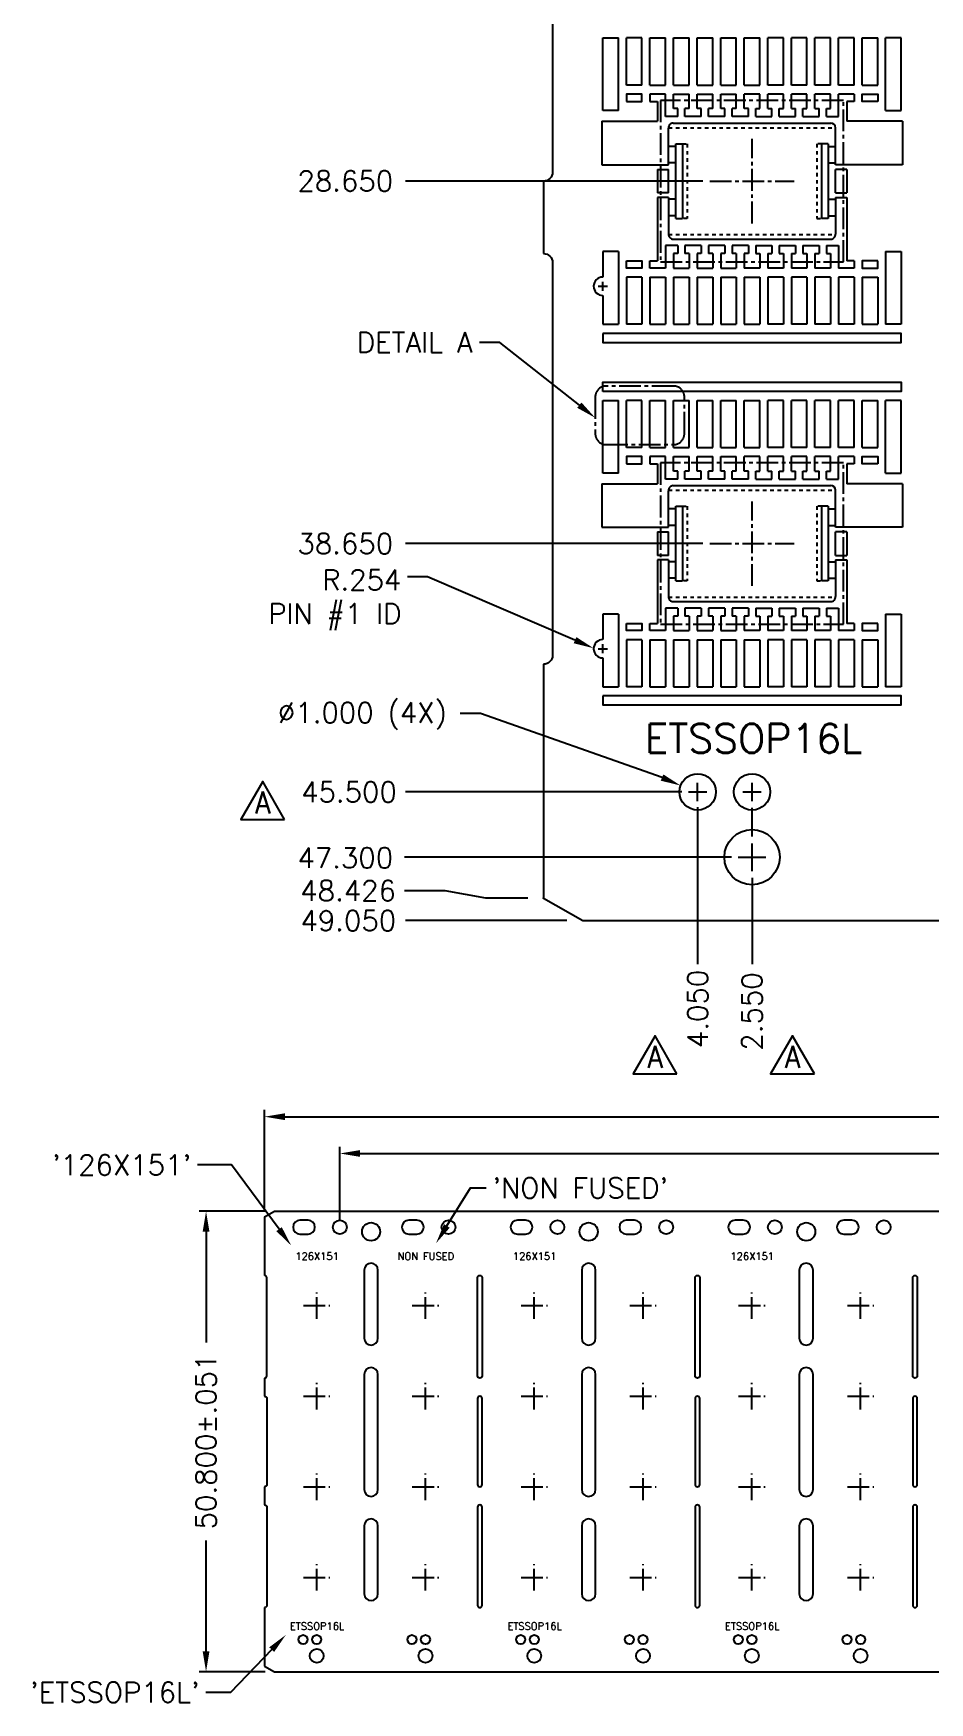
# Model space of a CAD drawing. Extents: x -22.4 to 36.1, y -70.8 to 7.
# Drawn here: x -22.37 to 2.35, y -70.62 to -24.57 of the extents above; entities that cross this region are included whole.
import ezdxf
from ezdxf.enums import TextEntityAlignment as Align

# ---------------------------------------------------------------- set-up
doc = ezdxf.new("R2010")
doc.units = 0
doc.header["$LTSCALE"] = 0.8
doc.header["$MEASUREMENT"] = 0
doc.linetypes.add('CENTER2', pattern=[1.125, 0.75, -0.125, 0.125, -0.125])
doc.linetypes.add('HIDDEN2', pattern=[0.1875, 0.125, -0.0625])
doc.layers.add('1', color=7, linetype='Continuous')
doc.layers.add('1D', color=4, linetype='Continuous')
doc.styles.add('ROMANS', font='SIMPLEX', dxfattribs={"width": 0.8, "height": 0.018})
doc.styles.add('SIMPLEX', font='SIMPLEX')

msp = doc.modelspace()

# ---------------------------------------------------------------- linework, layer by layer
at = {"layer": '1'}
for p, q in [((-6.665, -24.7), (-6.235, -24.7)), ((-6.665, -26.704), (-6.665, -24.7)), ((-6.235, -26.704), (-6.235, -24.7)), ((-5.585, -24.7), (-6.015, -24.7)), ((-6.015, -26), (-6.015, -24.7)), ((-5.585, -26), (-5.585, -24.7)), ((-5.365, -24.7), (-4.935, -24.7)), ((-5.365, -26), (-5.365, -24.7)), ((-4.935, -26), (-4.935, -24.7)), ((-4.715, -24.7), (-4.285, -24.7)), ((-4.715, -26), (-4.715, -24.7)), ((-4.285, -26), (-4.285, -24.7)), ((-4.065, -24.7), (-3.635, -24.7)), ((-4.065, -26), (-4.065, -24.7)), ((-3.635, -26), (-3.635, -24.7)), ((-3.415, -24.7), (-2.985, -24.7)), ((-3.415, -26), (-3.415, -24.7)), ((-2.985, -26), (-2.985, -24.7)), ((-2.765, -24.7), (-2.335, -24.7)), ((-2.765, -26), (-2.765, -24.7)), ((-2.335, -26), (-2.335, -24.7)), ((-1.685, -24.7), (-2.115, -24.7)), ((-2.115, -26), (-2.115, -24.7)), ((-1.685, -26), (-1.685, -24.7)), ((-1.035, -24.7), (-1.465, -24.7)), ((-1.465, -26), (-1.465, -24.7)), ((-1.035, -26), (-1.035, -24.7)), ((-0.385, -24.7), (-0.815, -24.7)), ((-0.815, -26), (-0.815, -24.7)), ((-0.385, -26), (-0.385, -24.7)), ((0.265, -24.7), (-0.165, -24.7)), ((-0.165, -26), (-0.165, -24.7)), ((0.265, -26), (0.265, -24.7)), ((0.485, -24.7), (0.915, -24.7)), ((0.485, -26), (0.485, -24.7)), ((0.915, -26), (0.915, -24.7)), ((1.565, -24.7), (1.135, -24.7)), ((1.135, -26.704), (1.135, -24.7)), ((1.565, -26.704), (1.565, -24.7)), ((-5.585, -26), (-6.015, -26)), ((-5.365, -26), (-4.935, -26)), ((-4.715, -26), (-4.285, -26)), ((-4.065, -26), (-3.635, -26)), ((-3.415, -26), (-2.985, -26)), ((-2.765, -26), (-2.335, -26)), ((-1.685, -26), (-2.115, -26)), ((-1.035, -26), (-1.465, -26)), ((-0.385, -26), (-0.815, -26)), ((0.265, -26), (-0.165, -26)), ((0.485, -26), (0.915, -26)), ((-6.235, -26.704), (-6.665, -26.704)), ((-5.365, -26.25), (-5.365, -26.45)), ((-4.935, -26.25), (-5.365, -26.25)), ((-5.365, -26.45), (-5.162, -26.45)), ((-5.162, -26.45), (-5.162, -27)), ((-4.935, -26.87), (-4.935, -26.25)), ((-4.715, -26.65), (-4.715, -26.25)), ((-4.715, -26.25), (-4.285, -26.25)), ((-4.6, -26.65), (-4.715, -26.65)), ((-4.6, -26.87), (-4.6, -26.65)), ((-4.4, -26.87), (-4.4, -26.65)), ((-4.285, -26.65), (-4.4, -26.65)), ((-4.285, -26.65), (-4.285, -26.25)), ((-4.065, -26.65), (-4.065, -26.25)), ((-4.065, -26.25), (-3.635, -26.25)), ((-3.95, -26.65), (-4.065, -26.65)), ((-3.95, -26.87), (-3.95, -26.65)), ((-3.75, -26.87), (-3.75, -26.65)), ((-3.635, -26.65), (-3.75, -26.65)), ((-3.635, -26.65), (-3.635, -26.25)), ((-3.415, -26.65), (-3.415, -26.25)), ((-3.415, -26.25), (-2.985, -26.25)), ((-3.3, -26.65), (-3.415, -26.65)), ((-3.3, -26.87), (-3.3, -26.65)), ((-2.985, -26.65), (-3.1, -26.65)), ((-3.1, -26.87), (-3.1, -26.65)), ((-2.985, -26.65), (-2.985, -26.25)), ((-2.765, -26.65), (-2.765, -26.25)), ((-2.335, -26.25), (-2.765, -26.25)), ((-2.65, -26.65), (-2.765, -26.65)), ((-2.65, -26.87), (-2.65, -26.65)), ((-2.45, -26.87), (-2.45, -26.65)), ((-2.45, -26.65), (-2.335, -26.65)), ((-2.335, -26.65), (-2.335, -26.25)), ((-2.115, -26.65), (-2.115, -26.25)), ((-1.685, -26.25), (-2.115, -26.25)), ((-2.115, -26.65), (-2, -26.65)), ((-2, -26.87), (-2, -26.65)), ((-1.8, -26.87), (-1.8, -26.65)), ((-1.8, -26.65), (-1.685, -26.65)), ((-1.685, -26.65), (-1.685, -26.25)), ((-1.465, -26.65), (-1.465, -26.25)), ((-1.035, -26.25), (-1.465, -26.25)), ((-1.465, -26.65), (-1.35, -26.65)), ((-1.35, -26.87), (-1.35, -26.65)), ((-1.15, -26.65), (-1.035, -26.65)), ((-1.15, -26.87), (-1.15, -26.65)), ((-1.035, -26.65), (-1.035, -26.25)), ((-0.815, -26.65), (-0.815, -26.25)), ((-0.385, -26.25), (-0.815, -26.25)), ((-0.815, -26.65), (-0.7, -26.65)), ((-0.7, -26.87), (-0.7, -26.65)), ((-0.5, -26.65), (-0.385, -26.65)), ((-0.5, -26.87), (-0.5, -26.65)), ((-0.385, -26.65), (-0.385, -26.25)), ((-0.165, -26.87), (-0.165, -26.25)), ((0.265, -26.25), (-0.165, -26.25)), ((0.062, -26.45), (0.062, -27)), ((0.265, -26.45), (0.062, -26.45)), ((0.265, -26.25), (0.265, -26.45)), ((1.135, -26.704), (1.565, -26.704)), ((-6.697, -27), (-5.162, -27)), ((-6.697, -27), (-6.697, -28.2)), ((-4.6, -26.87), (-4.935, -26.87)), ((-4.724, -27.05), (-0.377, -27.05)), ((-3.95, -26.87), (-4.4, -26.87)), ((-3.3, -26.87), (-3.75, -26.87)), ((-2.65, -26.87), (-3.1, -26.87)), ((-2.45, -26.87), (-2, -26.87)), ((-1.8, -26.87), (-1.35, -26.87)), ((-1.15, -26.87), (-0.7, -26.87)), ((-0.5, -26.87), (-0.165, -26.87)), ((1.597, -27), (0.062, -27)), ((1.597, -27), (1.597, -28.2)), ((-4.85, -28.2), (-4.85, -27.19)), ((-4.648, -29.68), (-4.648, -27.62)), ((-4.648, -27.62), (-4.467, -27.62)), ((-4.467, -27.62), (-4.467, -29.68)), ((-0.633, -27.62), (-0.633, -29.68)), ((-0.453, -27.62), (-0.633, -27.62)), ((-0.453, -27.62), (-0.453, -29.68)), ((-0.25, -27.19), (-0.25, -27.177)), ((-0.25, -28.2), (-0.25, -27.19)), ((-6.697, -28.2), (-4.85, -28.2)), ((-5.162, -28.327), (-4.85, -28.327)), ((-5.162, -28.327), (-5.162, -28.973)), ((-4.85, -28.973), (-4.85, -28.327)), ((1.597, -28.2), (-0.25, -28.2)), ((-0.25, -28.973), (-0.25, -28.327)), ((0.062, -28.327), (-0.25, -28.327)), ((0.062, -28.327), (0.062, -28.973)), ((-8.3, -28.65), (-8.3, -30.65)), ((-4.85, -28.973), (-5.162, -28.973)), ((-0.25, -28.973), (0.062, -28.973)), ((-5.162, -29.1), (-5.162, -30.85)), ((-4.85, -29.1), (-5.162, -29.1)), ((-4.85, -29.1), (-4.85, -30.11)), ((-0.25, -29.1), (-0.25, -30.11)), ((-0.25, -29.1), (0.062, -29.1)), ((0.062, -29.1), (0.062, -30.85)), ((-4.648, -29.68), (-4.467, -29.68)), ((-0.453, -29.68), (-0.633, -29.68)), ((-4.724, -30.25), (-0.376, -30.25)), ((-6.235, -30.596), (-6.665, -30.596)), ((-6.665, -30.596), (-6.665, -31.296)), ((-6.235, -30.596), (-6.235, -32.6)), ((-5.365, -31.05), (-5.365, -30.85)), ((-5.365, -30.85), (-5.162, -30.85)), ((-4.935, -30.43), (-4.935, -31.05)), ((-4.6, -30.43), (-4.935, -30.43)), ((-4.715, -30.65), (-4.715, -31.05)), ((-4.6, -30.65), (-4.715, -30.65)), ((-4.6, -30.43), (-4.6, -30.65)), ((-4.4, -30.43), (-4.4, -30.65)), ((-3.95, -30.43), (-4.4, -30.43)), ((-4.285, -30.65), (-4.4, -30.65)), ((-4.285, -30.65), (-4.285, -31.05)), ((-4.065, -30.65), (-4.065, -31.05)), ((-3.95, -30.65), (-4.065, -30.65)), ((-3.95, -30.43), (-3.95, -30.65)), ((-3.75, -30.43), (-3.75, -30.65)), ((-3.3, -30.43), (-3.75, -30.43)), ((-3.635, -30.65), (-3.75, -30.65)), ((-3.635, -30.65), (-3.635, -31.05)), ((-3.415, -30.65), (-3.415, -31.05)), ((-3.3, -30.65), (-3.415, -30.65)), ((-3.3, -30.43), (-3.3, -30.65)), ((-3.1, -30.43), (-3.1, -30.65)), ((-2.65, -30.43), (-3.1, -30.43)), ((-2.985, -30.65), (-3.1, -30.65)), ((-2.985, -30.65), (-2.985, -31.05)), ((-2.65, -30.65), (-2.765, -30.65)), ((-2.765, -30.65), (-2.765, -31.05)), ((-2.65, -30.43), (-2.65, -30.65)), ((-2.45, -30.43), (-2.45, -30.65)), ((-2.45, -30.43), (-2, -30.43)), ((-2.45, -30.65), (-2.335, -30.65)), ((-2.335, -30.65), (-2.335, -31.05)), ((-2.115, -30.65), (-2.115, -31.05)), ((-2.115, -30.65), (-2, -30.65)), ((-2, -30.43), (-2, -30.65)), ((-1.8, -30.43), (-1.35, -30.43)), ((-1.8, -30.43), (-1.8, -30.65)), ((-1.8, -30.65), (-1.685, -30.65)), ((-1.685, -30.65), (-1.685, -31.05)), ((-1.465, -30.65), (-1.35, -30.65)), ((-1.465, -30.65), (-1.465, -31.05)), ((-1.35, -30.43), (-1.35, -30.65)), ((-1.15, -30.43), (-0.7, -30.43)), ((-1.15, -30.43), (-1.15, -30.65)), ((-1.15, -30.65), (-1.035, -30.65)), ((-1.035, -30.65), (-1.035, -31.05)), ((-0.815, -30.65), (-0.7, -30.65)), ((-0.815, -30.65), (-0.815, -31.05)), ((-0.7, -30.43), (-0.7, -30.65)), ((-0.5, -30.43), (-0.5, -30.65)), ((-0.5, -30.43), (-0.165, -30.43)), ((-0.5, -30.65), (-0.385, -30.65)), ((-0.385, -30.65), (-0.385, -31.05)), ((-0.165, -30.43), (-0.165, -31.05)), ((0.265, -30.85), (0.062, -30.85)), ((0.265, -30.85), (0.265, -31.05)), ((1.135, -30.596), (1.135, -32.6)), ((1.135, -30.596), (1.565, -30.596)), ((1.565, -30.596), (1.565, -32.6)), ((-5.585, -31.3), (-6.015, -31.3)), ((-6.015, -31.3), (-6.015, -32.6)), ((-5.585, -31.3), (-5.585, -32.6)), ((-4.935, -31.05), (-5.365, -31.05)), ((-5.365, -31.3), (-5.365, -32.6)), ((-5.365, -31.3), (-4.935, -31.3)), ((-4.935, -31.3), (-4.935, -32.6)), ((-4.715, -31.05), (-4.285, -31.05)), ((-4.715, -31.3), (-4.715, -32.6)), ((-4.715, -31.3), (-4.285, -31.3)), ((-4.285, -31.3), (-4.285, -32.6)), ((-4.065, -31.05), (-3.635, -31.05)), ((-4.065, -31.3), (-4.065, -32.6)), ((-4.065, -31.3), (-3.635, -31.3)), ((-3.635, -31.3), (-3.635, -32.6)), ((-3.415, -31.05), (-2.985, -31.05)), ((-3.415, -31.3), (-3.415, -32.6)), ((-3.415, -31.3), (-2.985, -31.3)), ((-2.985, -31.3), (-2.985, -32.6)), ((-2.335, -31.05), (-2.765, -31.05)), ((-2.765, -31.3), (-2.765, -32.6)), ((-2.765, -31.3), (-2.335, -31.3)), ((-2.335, -31.3), (-2.335, -32.6)), ((-1.685, -31.05), (-2.115, -31.05)), ((-2.115, -31.3), (-2.115, -32.6)), ((-1.685, -31.3), (-2.115, -31.3)), ((-1.685, -31.3), (-1.685, -32.6)), ((-1.035, -31.05), (-1.465, -31.05)), ((-1.465, -31.3), (-1.465, -32.6)), ((-1.035, -31.3), (-1.465, -31.3)), ((-1.035, -31.3), (-1.035, -32.6)), ((-0.385, -31.05), (-0.815, -31.05)), ((-0.815, -31.3), (-0.815, -32.6)), ((-0.385, -31.3), (-0.815, -31.3)), ((-0.385, -31.3), (-0.385, -32.6)), ((0.265, -31.05), (-0.165, -31.05)), ((-0.165, -31.3), (-0.165, -32.6)), ((0.265, -31.3), (-0.165, -31.3)), ((0.265, -31.3), (0.265, -32.6)), ((0.485, -31.3), (0.485, -32.6)), ((0.485, -31.3), (0.915, -31.3)), ((0.915, -31.3), (0.915, -32.6)), ((-6.665, -31.804), (-6.665, -32.6)), ((-6.665, -32.6), (-6.235, -32.6)), ((-5.585, -32.6), (-6.015, -32.6)), ((-5.365, -32.6), (-4.935, -32.6)), ((-4.715, -32.6), (-4.285, -32.6)), ((-4.065, -32.6), (-3.635, -32.6)), ((-3.415, -32.6), (-2.985, -32.6)), ((-2.765, -32.6), (-2.335, -32.6)), ((-1.685, -32.6), (-2.115, -32.6)), ((-1.035, -32.6), (-1.465, -32.6)), ((-0.385, -32.6), (-0.815, -32.6)), ((0.265, -32.6), (-0.165, -32.6)), ((0.485, -32.6), (0.915, -32.6)), ((1.565, -32.6), (1.135, -32.6)), ((-6.665, -34.7), (-6.235, -34.7)), ((-6.665, -36.704), (-6.665, -34.7)), ((-6.235, -36.704), (-6.235, -34.7)), ((-5.585, -34.7), (-6.015, -34.7)), ((-6.015, -36), (-6.015, -34.7)), ((-5.585, -36), (-5.585, -34.7)), ((-5.365, -34.7), (-4.935, -34.7)), ((-5.365, -36), (-5.365, -34.7)), ((-4.935, -36), (-4.935, -34.7)), ((-4.715, -34.7), (-4.285, -34.7)), ((-4.715, -36), (-4.715, -34.7)), ((-4.285, -36), (-4.285, -34.7)), ((-4.065, -34.7), (-3.635, -34.7)), ((-4.065, -36), (-4.065, -34.7)), ((-3.635, -36), (-3.635, -34.7)), ((-3.415, -34.7), (-2.985, -34.7)), ((-3.415, -36), (-3.415, -34.7)), ((-2.985, -36), (-2.985, -34.7)), ((-2.765, -34.7), (-2.335, -34.7)), ((-2.765, -36), (-2.765, -34.7)), ((-2.335, -36), (-2.335, -34.7)), ((-1.685, -34.7), (-2.115, -34.7)), ((-2.115, -36), (-2.115, -34.7)), ((-1.685, -36), (-1.685, -34.7)), ((-1.035, -34.7), (-1.465, -34.7)), ((-1.465, -36), (-1.465, -34.7)), ((-1.035, -36), (-1.035, -34.7)), ((-0.385, -34.7), (-0.815, -34.7)), ((-0.815, -36), (-0.815, -34.7)), ((-0.385, -36), (-0.385, -34.7)), ((0.265, -34.7), (-0.165, -34.7)), ((-0.165, -36), (-0.165, -34.7)), ((0.265, -36), (0.265, -34.7)), ((0.485, -34.7), (0.915, -34.7)), ((0.485, -36), (0.485, -34.7)), ((0.915, -36), (0.915, -34.7)), ((1.565, -34.7), (1.135, -34.7)), ((1.135, -36.704), (1.135, -34.7)), ((1.565, -36.704), (1.565, -34.7)), ((-5.585, -36), (-6.015, -36)), ((-5.365, -36), (-4.935, -36)), ((-5.365, -36.25), (-5.365, -36.45)), ((-4.935, -36.25), (-5.365, -36.25)), ((-4.935, -36.87), (-4.935, -36.25)), ((-4.715, -36), (-4.285, -36)), ((-4.715, -36.65), (-4.715, -36.25)), ((-4.715, -36.25), (-4.285, -36.25)), ((-4.285, -36.65), (-4.285, -36.25)), ((-4.065, -36), (-3.635, -36)), ((-4.065, -36.65), (-4.065, -36.25)), ((-4.065, -36.25), (-3.635, -36.25)), ((-3.635, -36.65), (-3.635, -36.25)), ((-3.415, -36), (-2.985, -36)), ((-3.415, -36.65), (-3.415, -36.25)), ((-3.415, -36.25), (-2.985, -36.25)), ((-2.985, -36.65), (-2.985, -36.25)), ((-2.765, -36), (-2.335, -36)), ((-2.765, -36.65), (-2.765, -36.25)), ((-2.335, -36.25), (-2.765, -36.25)), ((-2.335, -36.65), (-2.335, -36.25)), ((-1.685, -36), (-2.115, -36)), ((-2.115, -36.65), (-2.115, -36.25)), ((-1.685, -36.25), (-2.115, -36.25)), ((-1.685, -36.65), (-1.685, -36.25)), ((-1.035, -36), (-1.465, -36)), ((-1.465, -36.65), (-1.465, -36.25)), ((-1.035, -36.25), (-1.465, -36.25)), ((-1.035, -36.65), (-1.035, -36.25)), ((-0.385, -36), (-0.815, -36)), ((-0.815, -36.65), (-0.815, -36.25)), ((-0.385, -36.25), (-0.815, -36.25)), ((-0.385, -36.65), (-0.385, -36.25)), ((0.265, -36), (-0.165, -36)), ((-0.165, -36.87), (-0.165, -36.25)), ((0.265, -36.25), (-0.165, -36.25)), ((0.265, -36.25), (0.265, -36.45)), ((0.485, -36), (0.915, -36)), ((-6.235, -36.704), (-6.665, -36.704)), ((-5.365, -36.45), (-5.162, -36.45)), ((-5.162, -36.45), (-5.162, -37)), ((-4.6, -36.65), (-4.715, -36.65)), ((-4.6, -36.87), (-4.6, -36.65)), ((-4.4, -36.87), (-4.4, -36.65)), ((-4.285, -36.65), (-4.4, -36.65)), ((-3.95, -36.65), (-4.065, -36.65)), ((-3.95, -36.87), (-3.95, -36.65)), ((-3.75, -36.87), (-3.75, -36.65)), ((-3.635, -36.65), (-3.75, -36.65)), ((-3.3, -36.65), (-3.415, -36.65)), ((-3.3, -36.87), (-3.3, -36.65)), ((-2.985, -36.65), (-3.1, -36.65)), ((-3.1, -36.87), (-3.1, -36.65)), ((-2.65, -36.65), (-2.765, -36.65)), ((-2.65, -36.87), (-2.65, -36.65)), ((-2.45, -36.87), (-2.45, -36.65)), ((-2.45, -36.65), (-2.335, -36.65)), ((-2.115, -36.65), (-2, -36.65)), ((-2, -36.87), (-2, -36.65)), ((-1.8, -36.87), (-1.8, -36.65)), ((-1.8, -36.65), (-1.685, -36.65)), ((-1.465, -36.65), (-1.35, -36.65)), ((-1.35, -36.87), (-1.35, -36.65)), ((-1.15, -36.65), (-1.035, -36.65)), ((-1.15, -36.87), (-1.15, -36.65)), ((-0.815, -36.65), (-0.7, -36.65)), ((-0.7, -36.87), (-0.7, -36.65)), ((-0.5, -36.65), (-0.385, -36.65)), ((-0.5, -36.87), (-0.5, -36.65)), ((0.062, -36.45), (0.062, -37)), ((0.265, -36.45), (0.062, -36.45)), ((1.135, -36.704), (1.565, -36.704)), ((-6.697, -37), (-5.162, -37)), ((-6.697, -37), (-6.697, -38.2)), ((-4.6, -36.87), (-4.935, -36.87)), ((-4.85, -38.2), (-4.85, -37.19)), ((-4.724, -37.05), (-0.377, -37.05)), ((-3.95, -36.87), (-4.4, -36.87)), ((-3.3, -36.87), (-3.75, -36.87)), ((-2.65, -36.87), (-3.1, -36.87)), ((-2.45, -36.87), (-2, -36.87)), ((-1.8, -36.87), (-1.35, -36.87)), ((-1.15, -36.87), (-0.7, -36.87)), ((-0.5, -36.87), (-0.165, -36.87)), ((-0.25, -37.19), (-0.25, -37.177)), ((-0.25, -38.2), (-0.25, -37.19)), ((1.597, -37), (0.062, -37)), ((1.597, -37), (1.597, -38.2)), ((-4.648, -39.68), (-4.648, -37.62)), ((-4.648, -37.62), (-4.467, -37.62)), ((-4.467, -37.62), (-4.467, -39.68)), ((-0.633, -37.62), (-0.633, -39.68)), ((-0.453, -37.62), (-0.633, -37.62)), ((-0.453, -37.62), (-0.453, -39.68)), ((-6.697, -38.2), (-4.85, -38.2)), ((1.597, -38.2), (-0.25, -38.2)), ((-5.162, -38.327), (-4.85, -38.327)), ((-5.162, -38.327), (-5.162, -38.973)), ((-4.85, -38.973), (-4.85, -38.327)), ((-0.25, -38.973), (-0.25, -38.327)), ((0.062, -38.327), (-0.25, -38.327)), ((0.062, -38.327), (0.062, -38.973)), ((-4.85, -38.973), (-5.162, -38.973)), ((-5.162, -39.1), (-5.162, -40.85)), ((-4.85, -39.1), (-5.162, -39.1)), ((-4.85, -39.1), (-4.85, -40.11)), ((-0.25, -38.973), (0.062, -38.973)), ((-0.25, -39.1), (-0.25, -40.11)), ((-0.25, -39.1), (0.062, -39.1)), ((0.062, -39.1), (0.062, -40.85)), ((-4.648, -39.68), (-4.467, -39.68)), ((-0.453, -39.68), (-0.633, -39.68)), ((-4.935, -40.43), (-4.935, -41.05)), ((-4.6, -40.43), (-4.935, -40.43)), ((-4.724, -40.25), (-0.376, -40.25)), ((-4.6, -40.43), (-4.6, -40.65)), ((-4.4, -40.43), (-4.4, -40.65)), ((-3.95, -40.43), (-4.4, -40.43)), ((-3.95, -40.43), (-3.95, -40.65)), ((-3.75, -40.43), (-3.75, -40.65)), ((-3.3, -40.43), (-3.75, -40.43)), ((-3.3, -40.43), (-3.3, -40.65)), ((-3.1, -40.43), (-3.1, -40.65)), ((-2.65, -40.43), (-3.1, -40.43)), ((-2.65, -40.43), (-2.65, -40.65)), ((-2.45, -40.43), (-2.45, -40.65)), ((-2.45, -40.43), (-2, -40.43)), ((-2, -40.43), (-2, -40.65)), ((-1.8, -40.43), (-1.8, -40.65)), ((-1.8, -40.43), (-1.35, -40.43)), ((-1.35, -40.43), (-1.35, -40.65)), ((-1.15, -40.43), (-0.7, -40.43)), ((-1.15, -40.43), (-1.15, -40.65)), ((-0.7, -40.43), (-0.7, -40.65)), ((-0.5, -40.43), (-0.165, -40.43)), ((-0.5, -40.43), (-0.5, -40.65)), ((-0.165, -40.43), (-0.165, -41.05)), ((-6.235, -40.596), (-6.665, -40.596)), ((-6.665, -40.596), (-6.665, -41.296)), ((-6.235, -40.596), (-6.235, -42.6)), ((-5.365, -41.05), (-5.365, -40.85)), ((-5.365, -40.85), (-5.162, -40.85)), ((-4.715, -40.65), (-4.715, -41.05)), ((-4.6, -40.65), (-4.715, -40.65)), ((-4.285, -40.65), (-4.4, -40.65)), ((-4.285, -40.65), (-4.285, -41.05)), ((-4.065, -40.65), (-4.065, -41.05)), ((-3.95, -40.65), (-4.065, -40.65)), ((-3.635, -40.65), (-3.75, -40.65)), ((-3.635, -40.65), (-3.635, -41.05)), ((-3.415, -40.65), (-3.415, -41.05)), ((-3.3, -40.65), (-3.415, -40.65)), ((-2.985, -40.65), (-3.1, -40.65)), ((-2.985, -40.65), (-2.985, -41.05)), ((-2.65, -40.65), (-2.765, -40.65)), ((-2.765, -40.65), (-2.765, -41.05)), ((-2.45, -40.65), (-2.335, -40.65)), ((-2.335, -40.65), (-2.335, -41.05)), ((-2.115, -40.65), (-2.115, -41.05)), ((-2.115, -40.65), (-2, -40.65)), ((-1.8, -40.65), (-1.685, -40.65)), ((-1.685, -40.65), (-1.685, -41.05)), ((-1.465, -40.65), (-1.35, -40.65)), ((-1.465, -40.65), (-1.465, -41.05)), ((-1.15, -40.65), (-1.035, -40.65)), ((-1.035, -40.65), (-1.035, -41.05)), ((-0.815, -40.65), (-0.7, -40.65)), ((-0.815, -40.65), (-0.815, -41.05)), ((-0.5, -40.65), (-0.385, -40.65)), ((-0.385, -40.65), (-0.385, -41.05)), ((0.265, -40.85), (0.062, -40.85)), ((0.265, -40.85), (0.265, -41.05)), ((1.135, -40.596), (1.135, -42.6)), ((1.135, -40.596), (1.565, -40.596)), ((1.565, -40.596), (1.565, -42.6)), ((-5.585, -41.3), (-6.015, -41.3)), ((-6.015, -41.3), (-6.015, -42.6)), ((-5.585, -41.3), (-5.585, -42.6)), ((-4.935, -41.05), (-5.365, -41.05)), ((-5.365, -41.3), (-5.365, -42.6)), ((-5.365, -41.3), (-4.935, -41.3)), ((-4.935, -41.3), (-4.935, -42.6)), ((-4.715, -41.05), (-4.285, -41.05)), ((-4.715, -41.3), (-4.715, -42.6)), ((-4.715, -41.3), (-4.285, -41.3)), ((-4.285, -41.3), (-4.285, -42.6)), ((-4.065, -41.05), (-3.635, -41.05)), ((-4.065, -41.3), (-4.065, -42.6)), ((-4.065, -41.3), (-3.635, -41.3)), ((-3.635, -41.3), (-3.635, -42.6)), ((-3.415, -41.05), (-2.985, -41.05)), ((-3.415, -41.3), (-3.415, -42.6)), ((-3.415, -41.3), (-2.985, -41.3)), ((-2.985, -41.3), (-2.985, -42.6)), ((-2.335, -41.05), (-2.765, -41.05)), ((-2.765, -41.3), (-2.765, -42.6)), ((-2.765, -41.3), (-2.335, -41.3)), ((-2.335, -41.3), (-2.335, -42.6)), ((-1.685, -41.05), (-2.115, -41.05)), ((-2.115, -41.3), (-2.115, -42.6)), ((-1.685, -41.3), (-2.115, -41.3)), ((-1.685, -41.3), (-1.685, -42.6)), ((-1.035, -41.05), (-1.465, -41.05)), ((-1.465, -41.3), (-1.465, -42.6)), ((-1.035, -41.3), (-1.465, -41.3)), ((-1.035, -41.3), (-1.035, -42.6)), ((-0.385, -41.05), (-0.815, -41.05)), ((-0.815, -41.3), (-0.815, -42.6)), ((-0.385, -41.3), (-0.815, -41.3)), ((-0.385, -41.3), (-0.385, -42.6)), ((0.265, -41.05), (-0.165, -41.05)), ((-0.165, -41.3), (-0.165, -42.6)), ((0.265, -41.3), (-0.165, -41.3)), ((0.265, -41.3), (0.265, -42.6)), ((0.485, -41.3), (0.485, -42.6)), ((0.485, -41.3), (0.915, -41.3)), ((0.915, -41.3), (0.915, -42.6)), ((-6.665, -41.804), (-6.665, -42.6)), ((-8.3, -41.979), (-8.3, -48.426)), ((-6.665, -42.6), (-6.235, -42.6)), ((-5.585, -42.6), (-6.015, -42.6)), ((-5.365, -42.6), (-4.935, -42.6)), ((-4.715, -42.6), (-4.285, -42.6)), ((-4.065, -42.6), (-3.635, -42.6)), ((-3.415, -42.6), (-2.985, -42.6)), ((-2.765, -42.6), (-2.335, -42.6)), ((-1.685, -42.6), (-2.115, -42.6)), ((-1.035, -42.6), (-1.465, -42.6)), ((-0.385, -42.6), (-0.815, -42.6)), ((0.265, -42.6), (-0.165, -42.6)), ((0.485, -42.6), (0.915, -42.6)), ((1.565, -42.6), (1.135, -42.6)), ((-8.3, -48.426), (-7.219, -49.05)), ((-7.219, -49.05), (15.45, -49.05)), ((-15.994, -57.223), (-15.724, -57.067)), ((-15.724, -57.067), (31.611, -57.067)), ((-15.994, -57.223), (-15.994, -58.835)), ((-15.931, -61.605), (-15.931, -58.898)), ((-15.994, -61.667), (-15.994, -62.167)), ((-15.994, -64.667), (-15.994, -65.167)), ((-15.994, -68), (-15.994, -69.611)), ((-15.994, -69.611), (-15.724, -69.767)), ((-15.724, -69.767), (31.611, -69.767))]:
    msp.add_line(p, q, dxfattribs=at)
for points in [[(-8.3, -18.65, -0.414214), (-8.05, -18.9), (-8.05, -28.4, -0.414214), (-8.3, -28.65)], [(-8.3, -30.65, -0.414214), (-8.05, -30.9), (-8.05, -41.729, -0.414214), (-8.3, -41.979)], [(-15.994, -62.167, -0.414214), (-15.931, -62.23), (-15.931, -64.605, -0.414214), (-15.994, -64.667)], [(-15.994, -65.167, -0.414214), (-15.931, -65.23), (-15.931, -67.937, -0.414214), (-15.994, -68)]]:
    msp.add_lwpolyline(points, format="xyb", dxfattribs=at)
for points in [[(-6.015, -26.45), (-5.585, -26.45), (-5.585, -26.25), (-6.015, -26.25), (-6.015, -26.45)], [(0.915, -26.45), (0.485, -26.45), (0.485, -26.25), (0.915, -26.25), (0.915, -26.45)], [(-6.015, -30.85), (-5.585, -30.85), (-5.585, -31.05), (-6.015, -31.05), (-6.015, -30.85)], [(0.915, -30.85), (0.485, -30.85), (0.485, -31.05), (0.915, -31.05), (0.915, -30.85)], [(-6.015, -36.45), (-5.585, -36.45), (-5.585, -36.25), (-6.015, -36.25), (-6.015, -36.45)], [(0.915, -36.45), (0.485, -36.45), (0.485, -36.25), (0.915, -36.25), (0.915, -36.45)], [(-6.015, -40.85), (-5.585, -40.85), (-5.585, -41.05), (-6.015, -41.05), (-6.015, -40.85)], [(0.915, -40.85), (0.485, -40.85), (0.485, -41.05), (0.915, -41.05), (0.915, -40.85)]]:
    msp.add_lwpolyline(points, dxfattribs=at)
for points in [[(-6.665, -32.85), (-6.665, -33.1), (1.565, -33.1), (1.565, -32.85)], [(-6.665, -34.45), (-6.665, -34.2), (1.565, -34.2), (1.565, -34.45)], [(-6.665, -42.85), (-6.665, -43.1), (1.565, -43.1), (1.565, -42.85)]]:
    msp.add_lwpolyline(points, close=True, dxfattribs=at)
for points in [[(-15.019, -57.695), (-14.796, -57.695, 1), (-14.796, -57.314), (-15.019, -57.314, 1)], [(-12.019, -57.695), (-11.796, -57.695, 1), (-11.796, -57.314), (-12.019, -57.314, 1)], [(-9.019, -57.695), (-8.796, -57.695, 1), (-8.796, -57.314), (-9.019, -57.314, 1)], [(-6.019, -57.695), (-5.796, -57.695, 1), (-5.796, -57.314), (-6.019, -57.314, 1)], [(-3.019, -57.695), (-2.796, -57.695, 1), (-2.796, -57.314), (-3.019, -57.314, 1)], [(-0.019, -57.695), (0.204, -57.695, 1), (0.204, -57.314), (-0.019, -57.314, 1)], [(-13.247, -58.692), (-13.247, -60.567, 1), (-12.866, -60.567), (-12.866, -58.692, 1)], [(-10.119, -58.898, -1), (-9.994, -58.898), (-9.994, -61.605, -1), (-10.119, -61.605)], [(-7.247, -58.692), (-7.247, -60.567, 1), (-6.866, -60.567), (-6.866, -58.692, 1)], [(-4.119, -58.898, -1), (-3.994, -58.898), (-3.994, -61.605, -1), (-4.119, -61.605)], [(-1.247, -58.692), (-1.247, -60.567, 1), (-0.866, -60.567), (-0.866, -58.692, 1)], [(1.881, -58.898, -1), (2.006, -58.898), (2.006, -61.605, -1), (1.881, -61.605)], [(-13.247, -61.567), (-13.247, -64.742, 1), (-12.866, -64.742), (-12.866, -61.567, 1)], [(-7.247, -61.567), (-7.247, -64.742, 1), (-6.866, -64.742), (-6.866, -61.567, 1)], [(-1.247, -61.567), (-1.247, -64.742, 1), (-0.866, -64.742), (-0.866, -61.567, 1)], [(-10.119, -64.605, 1), (-9.994, -64.605), (-9.994, -62.23, 1), (-10.119, -62.23)], [(-4.119, -64.605, 1), (-3.994, -64.605), (-3.994, -62.23, 1), (-4.119, -62.23)], [(1.881, -64.605, 1), (2.006, -64.605), (2.006, -62.23, 1), (1.881, -62.23)], [(-9.994, -65.23, 1), (-10.119, -65.23), (-10.119, -67.937, 1), (-9.994, -67.937)], [(-3.994, -65.23, 1), (-4.119, -65.23), (-4.119, -67.937, 1), (-3.994, -67.937)], [(2.006, -65.23, 1), (1.881, -65.23), (1.881, -67.937, 1), (2.006, -67.937)], [(-13.247, -65.742), (-13.247, -67.617, 1), (-12.866, -67.617), (-12.866, -65.742, 1)], [(-7.247, -65.742), (-7.247, -67.617, 1), (-6.866, -67.617), (-6.866, -65.742, 1)], [(-1.247, -65.742), (-1.247, -67.617, 1), (-0.866, -67.617), (-0.866, -65.742, 1)]]:
    msp.add_lwpolyline(points, format="xyb", close=True, dxfattribs=at)
for centre, radius in [((-4.05, -45.5), 0.5), ((-2.55, -45.5), 0.5), ((-2.55, -47.3), 0.762), ((-13.919, -57.505), 0.191), ((-13.056, -57.63), 0.25), ((-10.919, -57.505), 0.191), ((-7.919, -57.505), 0.191), ((-7.056, -57.63), 0.25), ((-4.919, -57.505), 0.191), ((-1.919, -57.505), 0.191), ((-1.056, -57.63), 0.25), ((1.081, -57.505), 0.191), ((-14.931, -68.88), 0.125), ((-14.556, -68.88), 0.125), ((-11.931, -68.88), 0.125), ((-11.556, -68.88), 0.125), ((-8.931, -68.88), 0.125), ((-8.556, -68.88), 0.125), ((-5.931, -68.88), 0.125), ((-5.556, -68.88), 0.125), ((-2.931, -68.88), 0.125), ((-2.556, -68.88), 0.125), ((0.069, -68.88), 0.125), ((0.444, -68.88), 0.125), ((-14.556, -69.33), 0.191), ((-11.556, -69.33), 0.191), ((-8.556, -69.33), 0.191), ((-5.556, -69.33), 0.191), ((-2.556, -69.33), 0.191), ((0.444, -69.33), 0.191)]:
    msp.add_circle(centre, radius, dxfattribs=at)
for centre, radius, start, end in [((-4.724, -27.177), 0.127, 90, 185.8752), ((-0.377, -27.177), 0.127, 0, 90), ((-4.724, -30.123), 0.127, 174.1248, 270), ((-0.376, -30.123), 0.127, 270, 5.8752), ((-6.665, -31.55), 0.254, 90, 270), ((-4.724, -37.177), 0.127, 90, 185.8752), ((-0.377, -37.177), 0.127, 0, 90), ((-4.724, -40.123), 0.127, 174.1248, 270), ((-0.376, -40.123), 0.127, 270, 5.8752), ((-6.665, -41.55), 0.254, 90, 270), ((-15.994, -58.898), 0.0625, 0, 90), ((-15.994, -61.605), 0.0625, 270, 0)]:
    msp.add_arc(centre, radius, start, end, dxfattribs=at)
at = {"layer": '1', "color": 4, "linetype": 'ByBlock'}
msp.add_point((-8.3, -48.426), dxfattribs=at)
at = {"layer": '1D', "linetype": 'HIDDEN2'}
for p, q in [((-4.851, -27.177), (-0.25, -27.177)), ((-4.851, -30.123), (-0.249, -30.123)), ((-4.851, -37.177), (-0.25, -37.177)), ((-4.851, -40.123), (-0.249, -40.123))]:
    msp.add_line(p, q, dxfattribs=at)
at = {"layer": '1D', "linetype": 'CENTER2'}
for p, q in [((-2.55, -29.815), (-2.55, -27.485)), ((-3.715, -28.65), (-1.385, -28.65)), ((-2.55, -39.815), (-2.55, -37.485)), ((-3.715, -38.65), (-1.385, -38.65)), ((-14.556, -60.032), (-14.556, -59.303)), ((-11.556, -60.032), (-11.556, -59.303)), ((-8.556, -60.032), (-8.556, -59.303)), ((-5.556, -60.032), (-5.556, -59.303)), ((-2.556, -60.032), (-2.556, -59.303)), ((0.444, -60.032), (0.444, -59.303)), ((-14.921, -59.667), (-14.192, -59.667)), ((-11.921, -59.667), (-11.192, -59.667)), ((-8.921, -59.667), (-8.192, -59.667)), ((-5.921, -59.667), (-5.192, -59.667)), ((-2.921, -59.667), (-2.192, -59.667)), ((0.079, -59.667), (0.808, -59.667)), ((-14.556, -62.532), (-14.556, -61.803)), ((-11.556, -62.532), (-11.556, -61.803)), ((-8.556, -62.532), (-8.556, -61.803)), ((-5.556, -62.532), (-5.556, -61.803)), ((-2.556, -62.532), (-2.556, -61.803)), ((0.444, -62.532), (0.444, -61.803)), ((-14.921, -62.167), (-14.192, -62.167)), ((-11.921, -62.167), (-11.192, -62.167)), ((-8.921, -62.167), (-8.192, -62.167)), ((-5.921, -62.167), (-5.192, -62.167)), ((-2.921, -62.167), (-2.192, -62.167)), ((0.079, -62.167), (0.808, -62.167)), ((-14.556, -65.032), (-14.556, -64.303)), ((-11.556, -65.032), (-11.556, -64.303)), ((-8.556, -65.032), (-8.556, -64.303)), ((-5.556, -65.032), (-5.556, -64.303)), ((-2.556, -65.032), (-2.556, -64.303)), ((0.444, -65.032), (0.444, -64.303)), ((-14.921, -64.667), (-14.192, -64.667)), ((-11.921, -64.667), (-11.192, -64.667)), ((-8.921, -64.667), (-8.192, -64.667)), ((-5.921, -64.667), (-5.192, -64.667)), ((-2.921, -64.667), (-2.192, -64.667)), ((0.079, -64.667), (0.808, -64.667)), ((-14.921, -67.167), (-14.192, -67.167)), ((-14.556, -67.532), (-14.556, -66.803)), ((-11.921, -67.167), (-11.192, -67.167)), ((-11.556, -67.532), (-11.556, -66.803)), ((-8.921, -67.167), (-8.192, -67.167)), ((-8.556, -67.532), (-8.556, -66.803)), ((-5.921, -67.167), (-5.192, -67.167)), ((-5.556, -67.532), (-5.556, -66.803)), ((-2.921, -67.167), (-2.192, -67.167)), ((-2.556, -67.532), (-2.556, -66.803)), ((0.079, -67.167), (0.808, -67.167)), ((0.444, -67.532), (0.444, -66.803))]:
    msp.add_line(p, q, dxfattribs=at)
at = {"layer": '1D'}
for p, q in [((-4.648, -27.693), (-4.85, -27.693)), ((-0.453, -27.693), (-0.25, -27.693)), ((-4.648, -28.15), (-4.85, -28.15)), ((-0.453, -28.15), (-0.25, -28.15)), ((-3.905, -28.65), (-12.109, -28.65)), ((-4.648, -29.15), (-4.85, -29.15)), ((-0.453, -29.15), (-0.25, -29.15)), ((-4.648, -29.607), (-4.85, -29.607)), ((-0.453, -29.607), (-0.25, -29.607)), ((-6.79, -31.55), (-6.54, -31.55)), ((-6.665, -31.675), (-6.665, -31.425)), ((-4.648, -37.693), (-4.85, -37.693)), ((-0.453, -37.693), (-0.25, -37.693)), ((-4.648, -38.15), (-4.85, -38.15)), ((-0.453, -38.15), (-0.25, -38.15)), ((-3.905, -38.65), (-12.109, -38.65)), ((-4.648, -39.15), (-4.85, -39.15)), ((-0.453, -39.15), (-0.25, -39.15)), ((-4.648, -39.607), (-4.85, -39.607)), ((-0.453, -39.607), (-0.25, -39.607)), ((-6.665, -41.675), (-6.665, -41.425)), ((-6.79, -41.55), (-6.54, -41.55)), ((-4.49, -45.5), (-12.109, -45.5)), ((-4.3, -45.5), (-3.8, -45.5)), ((-4.05, -45.75), (-4.05, -45.25)), ((-2.8, -45.5), (-2.3, -45.5)), ((-2.55, -45.75), (-2.55, -45.25)), ((-4.05, -45.92), (-4.05, -50.248)), ((-2.55, -46.729), (-2.55, -45.94)), ((-2.55, -47.681), (-2.55, -46.919)), ((-3.121, -47.3), (-12.131, -47.3)), ((-2.931, -47.3), (-2.169, -47.3))]:
    msp.add_line(p, q, dxfattribs=at)
at = {"layer": '1D', "color": 4}
for p, q in [((-2.55, -47.868), (-2.55, -50.248)), ((-11.011, -48.226), (-12.131, -48.226)), ((-9.891, -48.426), (-11.011, -48.226)), ((-8.737, -48.426), (-9.891, -48.426)), ((-7.656, -49.05), (-12.109, -49.05)), ((-15.994, -57.037), (-15.994, -54.271)), ((-15.434, -54.458), (4.993, -54.458)), ((-13.919, -57.318), (-13.919, -55.286)), ((-13.359, -55.473), (5.634, -55.473)), ((-15.973, -57.067), (-17.794, -57.067)), ((-17.608, -57.627), (-17.608, -60.684)), ((-17.608, -69.207), (-17.608, -66.151)), ((-15.973, -69.767), (-17.794, -69.767))]:
    msp.add_line(p, q, dxfattribs=at)
at = {"layer": '1D', "color": 2, "linetype": 'CENTER2'}
for points in [[(-0.025, -30.875), (-0.025, -26.425), (-5.075, -26.425), (-5.075, -30.875)], [(-0.025, -40.875), (-0.025, -36.425), (-5.075, -36.425), (-5.075, -40.875)]]:
    msp.add_lwpolyline(points, close=True, dxfattribs=at)
at = {"layer": '1D', "linetype": 'HIDDEN2'}
for points in [[(-4.467, -27.62), (-4.339, -27.62), (-4.339, -29.68), (-4.467, -29.68)], [(-0.633, -27.62), (-0.761, -27.62), (-0.761, -29.68), (-0.633, -29.68)], [(-4.467, -37.62), (-4.339, -37.62), (-4.339, -39.68), (-4.467, -39.68)], [(-0.633, -37.62), (-0.761, -37.62), (-0.761, -39.68), (-0.633, -39.68)]]:
    msp.add_lwpolyline(points, dxfattribs=at)
at = {"layer": '1D'}
for points in [[(-7.313, -34.83), (-9.509, -33.101), (-10.069, -33.101)], [(-7.433, -41.314), (-11.496, -39.565), (-12.056, -39.565)], [(-5.032, -45.102), (-10.036, -43.335), (-10.596, -43.335)], [(-15.594, -57.56), (-16.91, -55.79), (-17.847, -55.79)], [(-10.967, -57.472), (-10.312, -56.424), (-9.882, -56.424)], [(-15.797, -69.158), (-16.932, -70.34), (-17.616, -70.34)]]:
    msp.add_lwpolyline(points, dxfattribs=at)
at = {"layer": '1D', "linetype": 'CENTER2'}
msp.add_lwpolyline([(-6.575, -34.303, 0.414214), (-6.875, -34.603), (-6.875, -35.618, 0.414214), (-6.575, -35.918), (-4.715, -35.918, 0.414214), (-4.415, -35.618), (-4.415, -34.603, 0.414214), (-4.715, -34.303)], format="xyb", close=True, dxfattribs=at)
at = {"layer": '1D', "color": 2}
for points in [[(-15.441, -46.26), (-16.044, -45.215), (-16.647, -46.26)], [(-4.621, -53.274), (-5.224, -52.229), (-5.828, -53.274)], [(-0.831, -53.274), (-1.435, -52.229), (-2.038, -53.274)]]:
    msp.add_lwpolyline(points, close=True, dxfattribs=at)
at = {"layer": '1D'}
for points in [[(-7.255, -34.757), (-6.875, -35.179), (-7.372, -34.903)], [(-7.395, -41.228), (-6.919, -41.536), (-7.47, -41.399)], [(-4.995, -45.017), (-4.518, -45.325), (-5.069, -45.188)], [(-15.519, -57.505), (-15.26, -58.01), (-15.669, -57.616)], [(-10.888, -57.521), (-11.264, -57.947), (-11.046, -57.422)], [(-15.865, -69.094), (-15.409, -68.754), (-15.73, -69.223)]]:
    msp.add_solid(points, dxfattribs=at)
at = {"layer": '1D', "color": 4, "linetype": 'ByBlock'}
for points in [[(-15.994, -54.458), (-15.434, -54.551), (-15.434, -54.364)], [(-13.919, -55.473), (-13.359, -55.566), (-13.359, -55.379)], [(-17.608, -57.067), (-17.514, -57.627), (-17.701, -57.627)], [(-17.608, -69.767), (-17.514, -69.207), (-17.701, -69.207)]]:
    msp.add_solid(points, dxfattribs=at)

# ---------------------------------------------------------------- texts
at = {"layer": '1D', "color": 2, "style": 'ROMANS', "width": 0.9}
for p in [(-16.038, -45.792), (-5.218, -52.806), (-1.429, -52.806)]:
    msp.add_text('A', height=0.6, dxfattribs=at).set_placement(p, align=Align.MIDDLE)
at = {"layer": '1D', "style": 'SIMPLEX'}
for s, insert, char_height, attachment_point in [('\\A1;28.650', (-13.767, -28.65), 0.56, 5), ('\\A1;DETAIL A', (-10.259, -33.381), 0.56, 9), ('\\A1;38.650', (-13.767, -38.65), 0.56, 5), ('\\A1;R.254\\PPIN #1 ID', (-12.221, -41.05), 0.56, 9), ('%%c1.000 (4X)', (-10.97, -43.78), 0.56, 9), ('ETSSOP16L', (-2.509, -44.023), 0.8, 5), ('\\A1;45.500', (-13.666, -45.5), 0.56, 5), ('\\A1;47.300', (-13.767, -47.317), 0.56, 5), ('ETSSOP16L', (-14.546, -68.51), 0.2, 5), ('ETSSOP16L', (-8.546, -68.51), 0.2, 5), ('ETSSOP16L', (-2.546, -68.51), 0.2, 5)]:
    msp.add_mtext(s, dxfattribs=dict(at, insert=insert, char_height=char_height, attachment_point=attachment_point))
at = {"layer": '1D', "color": 4, "linetype": 'ByBlock', "char_height": 0.56, "style": 'SIMPLEX'}
for s, insert, attachment_point in [('\\A1;48.426', (-13.691, -48.226), 5), ('\\A1;49.050', (-13.683, -49.05), 5), ("'126X151'", (-18.017, -55.79), 6), ("'NON FUSED'", (-9.712, -56.424), 4), ("'ETSSOP16L'", (-17.786, -70.34), 6)]:
    msp.add_mtext(s, dxfattribs=dict(at, insert=insert, attachment_point=attachment_point))
at = {"layer": '1D', "insert": (-4.05, -51.485), "char_height": 0.56, "attachment_point": 5, "rotation": 90, "style": 'SIMPLEX'}
msp.add_mtext('4.050', dxfattribs=at)
at = {"layer": '1D', "color": 4, "linetype": 'ByBlock', "char_height": 0.56, "attachment_point": 5, "rotation": 90, "style": 'SIMPLEX'}
for s, insert in [('\\A1;2.550', (-2.55, -51.555)), ('50.800±.051', (-17.608, -63.417))]:
    msp.add_mtext(s, dxfattribs=dict(at, insert=insert))
at = {"layer": '1D', "char_height": 0.2, "attachment_point": 5, "line_spacing_factor": 1.071429, "style": 'SIMPLEX'}
for s, insert in [('126X151', (-14.546, -58.307)), ('NON FUSED', (-11.546, -58.307)), ('126X151', (-8.546, -58.307)), ('126X151', (-2.546, -58.307))]:
    msp.add_mtext(s, dxfattribs=dict(at, insert=insert))

doc.saveas('drawing.dxf')
